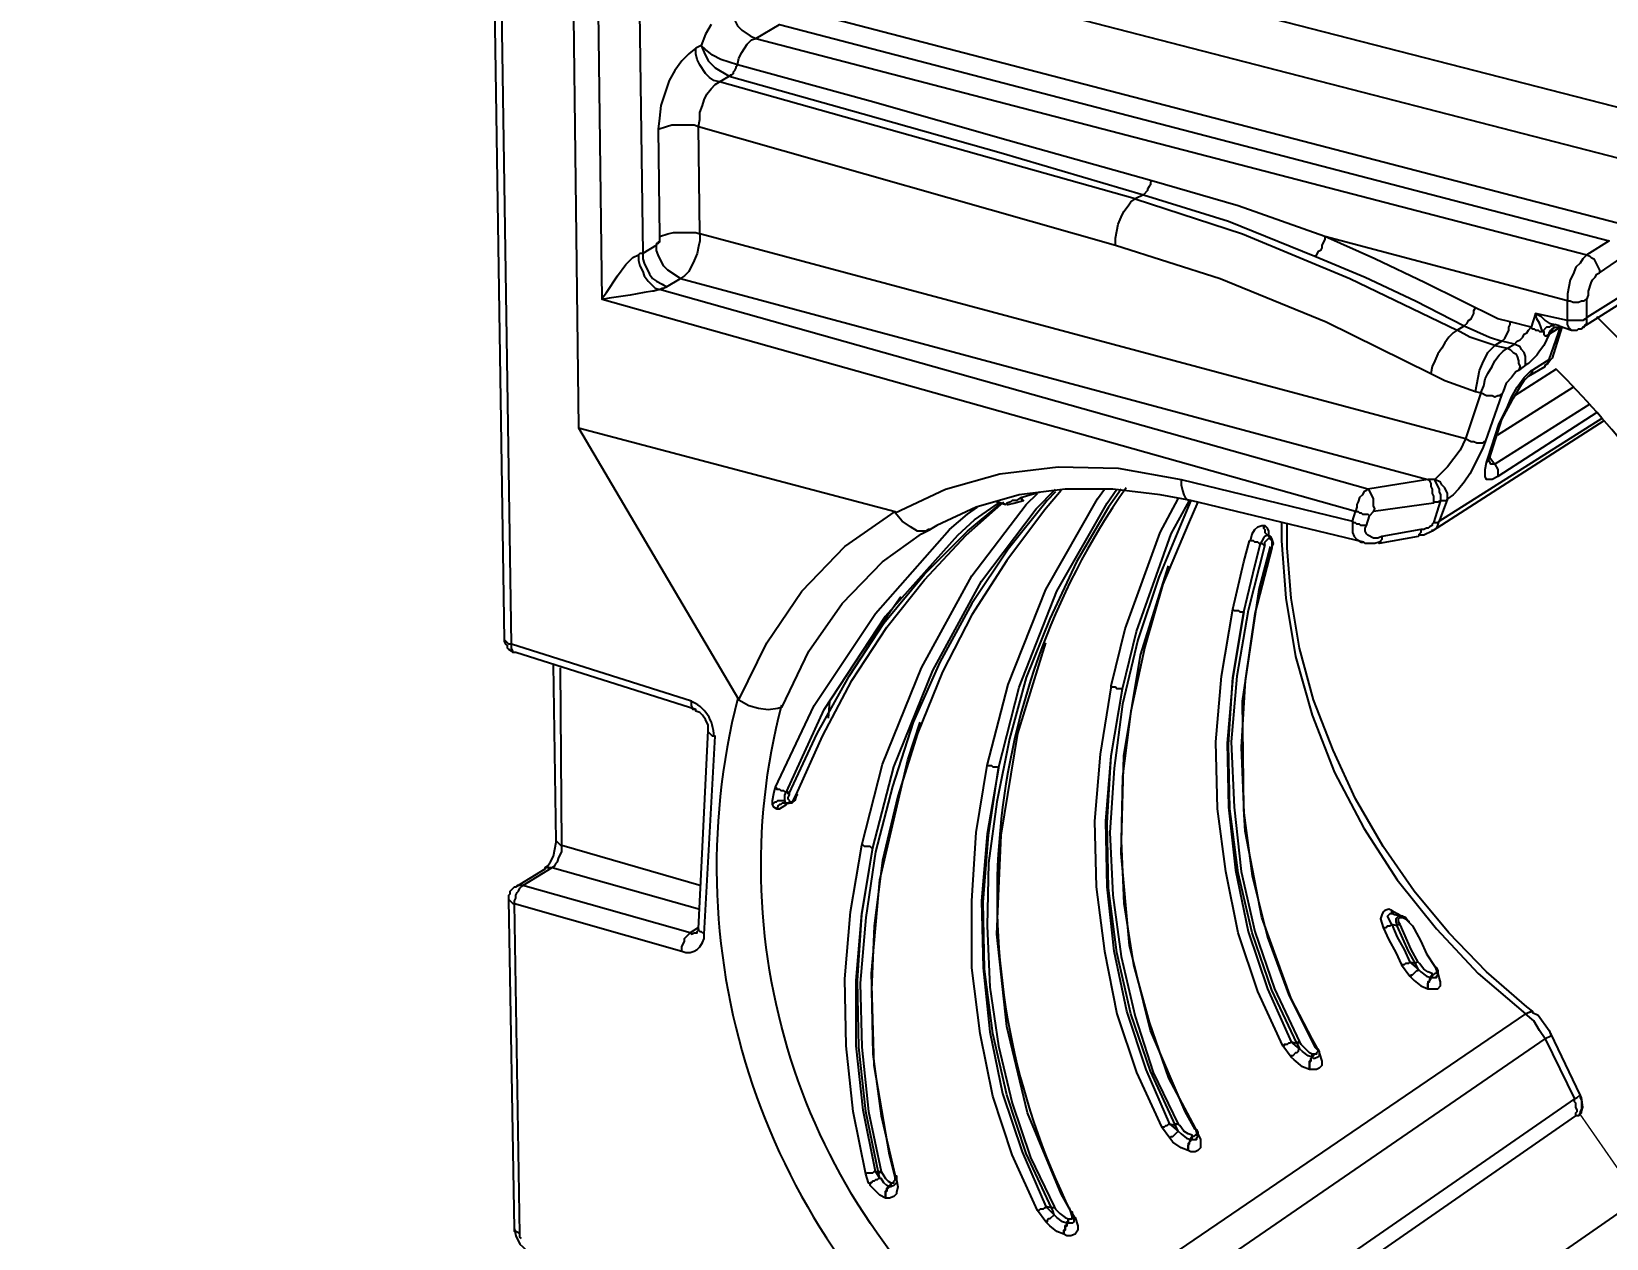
# Model space of a CAD drawing. Header units: feet. Extents: x -354 to 55127, y -297 to 4121.
# Drawn here: x 179.84 to 186.39, y 35.12 to 40.13 of the extents above; entities that cross this region are included whole.
import ezdxf
from ezdxf.enums import TextEntityAlignment as Align

# ---------------------------------------------------------------- set-up
doc = ezdxf.new("R2018")
doc.units = ezdxf.units.FT
doc.header["$MEASUREMENT"] = 0
for name, color, linetype in [('G-ANNO-TEXT', 1, 'Continuous'), ('G-TEXT', 7, 'Continuous'), ('PDF_0', 7, 'Continuous')]:
    doc.layers.add(name, color=color, linetype=linetype)
doc.styles.add('NEI-A', font='arial.ttf')
doc.styles.get("Standard").update_dxf_attribs({"font": 'arial.ttf'})

# ---------------------------------------------------------------- blocks, each defined once
blk = doc.blocks.new('DETAIL_TITLE')
at = {"style": 'NEI-A', "flags": 8}
blk.add_attdef('#', text='', height=0.2, dxfattribs=at).set_placement((0.5922, -0.5109), align=Align.MIDDLE_CENTER)
at = {"lineweight": 30, "flags": 104}
blk.add_attdef('DETAIL_TITLE', text='', height=0.2, dxfattribs=at).set_placement((0.909897, -0.525138), align=Align.BOTTOM_LEFT)
at = {"style": 'NEI-A'}
for tag, p in [('SCALE:', (0.938649, -0.73792)), ('1"_=_', (1.547399, -0.73792))]:
    blk.add_attdef(tag, text='', height=0.1, dxfattribs=at).set_placement(p, align=Align.BOTTOM_LEFT)
blk = doc.blocks.new('sub-title')
at = {"color": 153, "lineweight": 30, "flags": 106}
blk.add_attdef('SUB_TITLE', text='', height=0.1875, dxfattribs=at).set_placement((0, 0.1875), align=Align.MIDDLE_CENTER)

msp = doc.modelspace()

# ---------------------------------------------------------------- linework, layer by layer
at = {"layer": 'PDF_0', "lineweight": 25}
for points in [[(182.6154, 36.4089), (182.5807, 36.3857), (182.5864, 36.3799), (182.598, 36.3857), (182.6096, 36.3857), (182.6096, 36.3915), (182.6154, 36.3973), (182.6154, 36.4031), (182.656, 37.2264), (182.656, 37.2496), (182.6444, 37.2728), (182.6328, 37.2902), (182.6212, 37.3018), (182.6038, 37.3076), (182.6038, 37.3134), (181.8559, 37.5511), (181.8443, 37.5511), (181.8385, 37.5569), (181.8269, 37.5627), (181.8211, 37.5685), (181.8211, 37.5801), (181.8153, 37.5859), (181.8095, 37.5975), (181.8095, 37.6033), (181.7515, 41.4242)], [(182.6038, 37.3134), (182.5922, 37.3134), (182.5922, 37.3192), (182.5864, 37.3308), (182.5864, 37.3482), (181.8385, 37.5859), (181.7805, 41.4068)], [(182.3545, 41.3198), (182.3835, 39.2094), (182.3719, 39.2094), (182.3661, 39.2036), (182.3661, 39.1804), (182.3719, 39.1572), (182.3835, 39.134), (182.3893, 39.1166), (182.4067, 39.0934), (182.4357, 39.0644), (182.4531, 39.0586), (182.4299, 39.0528), (182.4241, 39.0528), (182.3893, 39.047), (182.3313, 39.0354), (182.2444, 39.0238), (182.2154, 39.018), (182.2154, 39.0238), (182.2328, 39.047), (182.2792, 39.1166), (182.3139, 39.163), (182.3429, 39.192), (182.3661, 39.2036)], [(182.8126, 40.4849), (182.8474, 40.4965), (182.8706, 40.5023), (182.8879, 40.5023), (182.9111, 40.5081), (182.9343, 40.5023), (182.9575, 40.5023), (182.9807, 40.4965), (182.9807, 40.2356), (186.4363, 39.3369), (186.5059, 39.3369), (186.5175, 39.3427), (186.5233, 39.3485)], [(182.7488, 40.2414), (182.7546, 40.224), (182.7662, 40.1776), (182.7778, 40.1544), (182.7952, 40.137), (182.83, 40.1138), (182.8532, 40.1022), (182.9517, 40.1602), (186.4015, 39.2615), (186.3088, 39.2036), (186.3203, 39.1978), (186.3261, 39.192), (186.3377, 39.1862), (186.3609, 39.1398), (186.3609, 39.1282)], [(182.6676, 40.1602), (182.6444, 40.1196), (182.627, 40.0733), (182.6038, 40.0617), (182.5749, 40.0385), (182.5459, 40.0095), (182.5169, 39.9689), (182.4937, 39.9283), (182.4589, 39.8239), (182.4531, 39.7718), (182.4473, 39.7254), (182.4531, 39.2789), (182.4531, 39.2557), (182.4473, 39.2557), (182.4473, 39.2499), (182.4415, 39.2499), (182.4415, 39.2441), (182.3835, 39.2094), (182.3835, 39.1862), (182.3893, 39.1688), (182.4125, 39.1224), (182.4241, 39.105), (182.4415, 39.0934), (182.4647, 39.0818), (182.4821, 39.0702)], [(182.4473, 39.7254), (182.4821, 39.737), (182.5053, 39.7428), (182.598, 39.7428), (182.6154, 39.737), (182.6212, 39.766), (182.6212, 39.795), (182.6328, 39.8239), (182.6386, 39.8471), (182.6502, 39.8703), (182.6676, 39.8935), (182.685, 39.9109), (182.7024, 39.9225), (182.6792, 39.9283), (182.6618, 39.9399), (182.6444, 39.9573), (182.6212, 39.9921), (182.6096, 40.0153), (182.6038, 40.0385), (182.6038, 40.0617)], [(184.4998, 39.5109), (184.494, 39.5051), (184.494, 39.4935), (184.4882, 39.4877), (184.4824, 39.4761), (184.4824, 39.4703), (184.465, 39.4529), (184.4302, 39.4355), (182.7024, 39.9225), (182.743, 39.9457), (183.2996, 39.7892), (183.8736, 39.6268), (184.465, 39.4529), (184.8187, 39.3427), (185.1781, 39.1978), (185.3869, 39.1108), (185.5956, 39.0122), (185.7985, 38.9079), (185.9029, 38.8615), (185.9551, 38.8441), (185.9261, 38.8267), (185.8217, 38.8615), (185.7695, 38.8905), (185.7985, 38.9079), (185.8101, 38.9195), (185.8159, 38.9311), (185.8275, 38.9369), (185.8391, 38.96), (185.8391, 38.9716), (185.8449, 38.9832)], [(182.743, 39.9457), (182.7488, 39.9515), (182.7546, 39.9515), (182.7604, 39.9573), (182.7604, 39.9631), (182.7662, 39.9689), (182.772, 39.9805), (182.772, 39.9863), (182.7778, 39.9921)], [(187.7003, 39.8123), (186.3088, 38.9426), (186.3088, 39.018), (186.3145, 39.0354), (186.3145, 39.0528), (186.3261, 39.0876), (186.3319, 39.0992), (186.3435, 39.1108), (186.3493, 39.1224), (186.3609, 39.1282), (186.4537, 39.192)], [(186.3493, 38.5484), (185.9377, 38.2817), (185.9145, 38.2701), (185.8913, 38.2701), (185.8855, 38.2817), (185.8855, 38.3107), (185.8913, 38.3397), (185.8971, 38.3571), (185.9435, 38.502), (185.9783, 38.5716), (185.9957, 38.6122), (186.0189, 38.6528), (186.0478, 38.6933), (186.0768, 38.7223), (186.0884, 38.7281), (186.1522, 38.7687), (186.1986, 38.9021), (186.1522, 38.8731), (186.1522, 38.8789), (186.158, 38.8905), (186.1638, 38.8963), (186.1754, 38.9021), (186.187, 38.9021), (186.1928, 38.9079), (186.245, 38.8905), (186.2682, 38.8905), (186.274, 38.8963), (186.2856, 38.8963), (186.2914, 38.9021), (187.6771, 39.7776)], [(184.349, 39.2441), (184.349, 39.2731), (184.3606, 39.3311), (184.3722, 39.3601), (184.3838, 39.3833), (184.4012, 39.4065), (184.4128, 39.4239), (184.4302, 39.4355), (184.8767, 39.2905), (185.3231, 39.105), (185.7695, 38.8905), (185.7521, 38.8789), (185.7348, 38.8615), (185.7174, 38.8383), (185.7058, 38.8151), (185.6884, 38.7919), (185.6768, 38.7629), (185.6652, 38.7397), (185.6594, 38.7107)], [(182.4531, 39.2789), (182.4879, 39.2905), (182.5111, 39.2963), (182.6038, 39.2963), (182.6212, 39.2905), (182.6212, 39.2615), (182.6154, 39.2383), (182.6096, 39.2094), (182.598, 39.1804), (182.5749, 39.134), (182.5575, 39.1166), (182.5401, 39.105), (182.4879, 39.1398), (182.4705, 39.1572), (182.4473, 39.2036), (182.4415, 39.221), (182.4415, 39.2441)], [(186.245, 38.8905), (186.2392, 38.8963), (186.2334, 38.8963), (186.2334, 38.9021), (186.2276, 38.9137), (186.2276, 38.9311), (186.0942, 38.96), (186.0768, 38.9021), (185.9899, 38.9253), (185.9377, 38.9369), (185.6362, 39.0876), (185.4275, 39.1862), (185.2187, 39.2789), (185.2187, 39.2673), (185.2071, 39.2441), (185.2071, 39.2325), (185.2013, 39.221), (185.1897, 39.2152), (185.1839, 39.2036), (185.1781, 39.1978)], [(186.2914, 38.9021), (186.2972, 38.9021), (186.303, 38.9137), (186.3088, 38.9195), (186.3088, 38.9426), (186.303, 38.9369), (186.2914, 38.9311), (186.2276, 38.9311), (186.2276, 39.0122), (186.2392, 39.0122), (186.2508, 39.0064), (186.274, 39.0064), (186.2856, 39.0122), (186.2972, 39.0122), (186.303, 39.018), (186.3088, 39.018)], [(186.0536, 38.7455), (186.0536, 38.7803), (186.0478, 38.7977), (186.0362, 38.8093), (186.0304, 38.8209), (186.0073, 38.8325), (186.0189, 38.8441), (186.0304, 38.8499), (186.042, 38.8615), (186.0478, 38.8731), (186.0594, 38.8789), (186.0652, 38.8905), (186.0768, 38.9021), (186.0826, 38.8963), (186.0884, 38.8963), (186.0942, 38.8905), (186.1058, 38.8905), (186.1116, 38.8847), (186.129, 38.8847), (186.129, 38.8731), (186.1348, 38.8673), (186.1406, 38.8673), (186.1522, 38.8731), (186.129, 38.8267), (186.1116, 38.8035), (186.1, 38.7861), (186.0652, 38.7513), (186.0536, 38.7455), (186.0246, 38.7223), (186.0131, 38.7165), (186.0073, 38.7107), (185.9957, 38.6933), (185.9725, 38.6701), (185.9609, 38.6354), (185.9551, 38.6238), (185.8855, 38.4266), (185.8739, 38.3976), (185.8217, 38.2933), (185.7985, 38.2585), (185.7753, 38.2295), (185.7521, 38.2063), (185.729, 38.1889), (185.6942, 38.0961), (186.3725, 38.5252)], [(185.8449, 38.6354), (185.8623, 38.7223), (185.8739, 38.7513), (185.8971, 38.7977), (185.9261, 38.8267), (185.9783, 38.8151), (186.0073, 38.8325), (185.9551, 38.8441), (185.9667, 38.8557), (185.9841, 38.8905), (185.9841, 38.9021), (185.9899, 38.9137), (185.9899, 38.9253)], [(186.2044, 38.9021), (186.1638, 38.7745), (186.158, 38.7687), (186.1464, 38.7513), (186.1348, 38.7455)], [(186.1522, 38.8731), (186.158, 38.8847), (186.1754, 38.9021)], [(186.1928, 38.9079), (186.1754, 38.9137)], [(185.9551, 38.6238), (185.9435, 38.618), (185.9377, 38.618), (185.9261, 38.6122), (185.9145, 38.618), (185.8913, 38.618), (185.8681, 38.6296), (185.8797, 38.6585), (185.8855, 38.6875), (185.8971, 38.7107), (185.9145, 38.7397), (185.9261, 38.7629), (185.9435, 38.7861), (185.9609, 38.8035), (185.9783, 38.8151), (185.9899, 38.8093), (186.0015, 38.7977), (186.0131, 38.7919), (186.0189, 38.7803), (186.0246, 38.7629), (186.0246, 38.7513), (186.0304, 38.7397), (186.0246, 38.7223)], [(185.9029, 38.3571), (185.8913, 38.3397), (185.9029, 38.3571), (185.9551, 38.5194), (185.9899, 38.5832), (186.0015, 38.6064), (186.0362, 38.6643), (186.0478, 38.6817), (186.0652, 38.6991), (186.1348, 38.7397), (186.1348, 38.7455), (186.1464, 38.7513), (186.1464, 38.7571), (186.1522, 38.7687), (186.158, 38.7687), (186.1638, 38.7745)], [(186.0884, 38.7281), (186.0826, 38.7223), (186.0768, 38.7107), (186.0652, 38.6991)], [(185.9377, 38.4556), (186.2508, 38.6528)], [(186.3203, 38.5832), (185.9261, 38.3339), (185.9377, 38.3107), (185.9377, 38.2817)], [(185.9783, 38.5716), (185.9899, 38.5832)], [(186.3783, 38.5136), (185.6652, 38.0556), (185.6826, 38.0672), (185.6884, 38.0788), (185.6942, 38.0961), (185.6884, 38.0903), (185.671, 38.0903)], [(185.9551, 38.5194), (185.9435, 38.502)], [(182.1168, 38.4846), (182.7836, 37.354), (182.8242, 37.3308), (182.8648, 37.3192), (182.9053, 37.3134), (182.9459, 37.3192), (182.9633, 37.325), (183.0735, 37.5569), (183.2126, 37.7541), (183.3808, 37.928), (183.5431, 38.044), (183.5779, 38.0614)], [(185.8855, 38.4266), (185.8797, 38.4266), (185.8739, 38.4208), (185.8507, 38.4208), (185.8391, 38.4266), (185.8275, 38.4266), (185.8043, 38.4382), (185.7811, 38.3918), (185.729, 38.3223), (185.6768, 38.2701), (185.6768, 38.2643), (185.6942, 38.2295), (185.6942, 38.2179), (185.7, 38.2063), (185.7, 38.1831), (185.7232, 38.1831), (185.729, 38.1889), (185.729, 38.2121), (185.7174, 38.2353), (185.7058, 38.2469), (185.7, 38.2585), (185.6768, 38.2701), (185.6478, 38.2701), (185.6536, 38.2643), (185.6594, 38.2527), (185.6594, 38.2411), (185.6652, 38.2295), (185.6652, 38.2121), (185.671, 38.2005), (185.671, 38.1715), (185.4217, 38.1367), (185.4275, 38.1483), (185.4217, 38.1599), (185.4217, 38.1889), (185.4043, 38.2237), (185.3985, 38.2295), (185.3927, 38.2237), (185.3811, 38.2179), (185.3753, 38.2063), (185.3637, 38.1947), (185.3579, 38.1773), (185.3521, 38.1657), (185.3521, 38.1541), (185.3463, 38.1367), (185.3579, 38.1367), (185.3637, 38.1309), (185.3695, 38.1309), (185.3753, 38.1251), (185.3985, 38.1251), (185.4043, 38.1193)], [(185.9029, 38.3629), (185.9261, 38.3339), (185.9087, 38.3339), (185.9029, 38.3455), (185.8971, 38.3513)], [(184.6215, 38.2701), (184.6215, 38.2469), (184.6273, 38.2237), (184.6331, 38.2063), (184.6389, 38.1947), (184.6505, 38.1831), (184.6621, 38.1831), (184.6331, 38.1135), (184.5288, 37.8642), (184.4418, 37.6033), (184.378, 37.3366), (184.3432, 37.0699), (184.3258, 36.8032), (184.3374, 36.5423), (184.3722, 36.2872), (184.4302, 36.0379), (184.5056, 35.8059), (184.6099, 35.5914), (184.5983, 35.5914), (184.5983, 35.5856), (184.494, 35.8117), (184.4128, 36.0495), (184.3548, 36.3046), (184.32, 36.5713), (184.3142, 36.8438), (184.3316, 37.1221), (184.378, 37.4004), (184.436, 37.6381), (184.581, 38.044), (184.6563, 38.1831)], [(182.9227, 36.9192), (182.9343, 36.9308), (182.9401, 36.9308), (182.9459, 36.9365), (182.9749, 36.9365), (182.9749, 36.9597), (182.9807, 36.9713), (182.9865, 36.9713), (182.9865, 36.9655), (182.9923, 36.9655), (183.1083, 37.2149), (183.2416, 37.4526), (183.3866, 37.6729), (183.5547, 37.8758), (183.7344, 38.0556), (183.8736, 38.1715)], [(182.9343, 36.9887), (182.9401, 36.9887), (182.9401, 36.9829), (182.9517, 36.9829), (182.9575, 36.9771), (182.9691, 36.9771), (182.9749, 36.9713), (182.9807, 36.9713), (183.1373, 37.3134), (183.3924, 37.7019), (183.6939, 38.0382), (183.7634, 38.1019), (183.862, 38.1715)], [(182.9923, 36.9655), (182.9923, 36.9597), (182.9865, 36.9481), (182.9865, 36.9423), (182.9981, 36.9308), (183.0039, 36.9308), (183.0097, 36.9365), (183.0213, 36.9597), (183.1315, 37.2033), (183.2532, 37.4352), (183.3982, 37.6555), (183.5547, 37.8526), (183.7287, 38.0382), (183.8852, 38.1773)], [(183.4388, 35.3595), (183.4445, 35.3305), (183.4388, 35.3073), (183.4388, 35.3015), (183.4272, 35.2899), (183.4098, 35.2841), (183.3924, 35.2841), (183.3692, 35.2957), (183.3286, 35.3363), (183.3286, 35.3421), (183.3228, 35.3479), (183.3112, 35.3827), (183.259, 35.6436), (183.23, 35.9161), (183.2242, 36.1944), (183.2474, 36.4727), (183.2938, 36.751), (183.3808, 37.0873), (183.5431, 37.4874), (183.7518, 37.87), (183.978, 38.1657), (184.0243, 38.2121)], [(184.0997, 38.2179), (184.0649, 38.1831), (183.9026, 37.9802), (183.7518, 37.7541), (183.6185, 37.5105), (183.5083, 37.2612), (183.4214, 36.9945), (183.3518, 36.722), (183.3112, 36.4495), (183.288, 36.177), (183.2938, 35.9103), (183.3228, 35.6436), (183.375, 35.3943), (183.3692, 35.3943), (183.3692, 35.3885), (183.3634, 35.3885), (183.3112, 35.6436), (183.2822, 35.9103), (183.2764, 36.1886), (183.2938, 36.4611), (183.3402, 36.7394), (183.4272, 37.0757), (183.5895, 37.4758), (183.7924, 37.8468), (184.0185, 38.1483), (184.0997, 38.2295)], [(184.1229, 38.2237), (184.0533, 38.1425), (183.8968, 37.9338), (183.7518, 37.7077), (183.6301, 37.47), (183.5257, 37.2149), (183.4445, 36.9539), (183.3808, 36.6872), (183.346, 36.4147), (183.3344, 36.148), (183.3402, 35.8813), (183.375, 35.6262), (183.433, 35.3769), (183.4388, 35.3769), (183.4388, 35.3479), (183.4272, 35.3363), (183.4156, 35.3305), (183.4098, 35.3305), (183.4098, 35.3363), (183.4098, 35.3305), (183.404, 35.3305), (183.404, 35.3247), (183.3982, 35.3189), (183.3982, 35.3131), (183.3924, 35.3073), (183.3924, 35.2841), (183.3924, 35.3131), (183.3982, 35.3189), (183.3982, 35.3247), (183.404, 35.3305), (183.4098, 35.3305), (183.3982, 35.3363), (183.3866, 35.3479), (183.375, 35.3653), (183.3634, 35.3653), (183.3576, 35.3595), (183.3518, 35.3595), (183.346, 35.3537), (183.3402, 35.3537), (183.3344, 35.3479), (183.3286, 35.3479), (183.3286, 35.3421)], [(185.4564, 38.0324), (185.4564, 38.0208), (185.4507, 38.015), (185.4507, 38.0092), (185.4449, 38.0092), (185.4275, 38.0034), (185.3869, 38.0034), (185.3811, 38.0092), (184.6621, 38.1831), (184.5346, 38.2063), (184.3374, 38.2295), (184.1403, 38.2295), (183.949, 38.2063), (183.7692, 38.1541), (183.6069, 38.0788), (183.5779, 38.0614), (183.5721, 38.0614), (183.5605, 38.0556), (183.5257, 38.0556), (183.4967, 38.073), (183.4619, 38.0961), (183.433, 38.1309)], [(184.1751, 35.2088), (184.1809, 35.203), (184.1925, 35.1682), (184.1925, 35.1508), (184.1809, 35.1334), (184.1635, 35.1276), (184.1461, 35.1276), (184.1345, 35.1334), (184.1055, 35.145), (184.0765, 35.1682), (184.0591, 35.1856), (184.0243, 35.2319), (183.92, 35.4639), (183.8388, 35.7074), (183.7866, 35.9683), (183.7518, 36.2408), (183.7518, 36.5191), (183.7692, 36.8032), (183.8156, 37.0815), (183.9026, 37.4178), (184.0591, 37.812), (184.2737, 38.1889), (184.3027, 38.2295)], [(184.3722, 38.2295), (184.32, 38.1541), (184.1867, 37.928), (184.0765, 37.6903), (183.978, 37.4468), (183.9084, 37.1917), (183.8562, 36.9308), (183.8214, 36.6756), (183.8156, 36.4147), (183.8272, 36.1596), (183.862, 35.9161), (183.92, 35.6784), (183.9954, 35.4523), (184.0939, 35.2493), (184.0939, 35.2435), (184.0823, 35.2435), (183.978, 35.4697), (183.8968, 35.7132), (183.8388, 35.9683), (183.804, 36.235), (183.7982, 36.5133), (183.8214, 36.7916), (183.862, 37.0699), (183.949, 37.4062), (184.1055, 37.8062), (184.3142, 38.1715), (184.3548, 38.2295)], [(183.9548, 38.1947), (183.9374, 38.1831), (183.92, 38.1831), (183.9142, 38.1773), (183.8968, 38.1715), (183.891, 38.1657), (183.8562, 38.1773), (183.891, 38.1657), (183.8562, 38.1773)], [(183.8968, 38.1657), (183.9026, 38.1657), (183.9258, 38.1715), (183.9664, 38.1831), (183.9606, 38.1831), (183.9606, 38.1889), (183.9548, 38.1889), (183.9548, 38.1947), (184.0359, 38.2179)], [(184.3316, 37.412), (184.3896, 37.6497), (184.5346, 38.0498), (184.6099, 38.1889)], [(184.6911, 38.1773), (184.6505, 38.0845), (184.5462, 37.8352), (184.4708, 37.5743), (184.4128, 37.3076), (184.378, 37.0351), (184.3722, 36.7684), (184.3838, 36.5075), (184.4244, 36.2524), (184.4882, 36.0147), (184.5694, 35.7828), (184.6795, 35.574), (184.6853, 35.5682), (184.6911, 35.5566), (184.6911, 35.5392), (184.6853, 35.5334), (184.6853, 35.5276), (184.6853, 35.5334)], [(185.671, 38.1715), (185.6768, 38.1773), (185.6884, 38.1773), (185.7, 38.1831), (185.671, 38.0903), (185.6652, 38.0845), (185.6652, 38.0788), (185.6536, 38.073), (185.6478, 38.0672), (185.642, 38.0672), (185.6304, 38.0614), (185.6188, 38.0614), (185.4564, 38.0324), (185.4391, 38.0266), (185.4217, 38.0266), (185.3985, 38.0382), (185.3927, 38.044), (185.3869, 38.0556), (185.3869, 38.0672), (185.3927, 38.0788), (185.4043, 38.1193), (185.4217, 38.1367)], [(182.7836, 37.354), (182.8995, 37.5917), (183.0445, 37.8062), (183.2242, 37.9918), (183.433, 38.1367)], [(183.0271, 36.9597), (183.0213, 36.9597), (183.0271, 36.9597), (183.0213, 36.9539), (183.0155, 36.9365), (183.0039, 36.925), (182.9749, 36.925), (182.9749, 36.9365), (182.9749, 36.9308), (182.9807, 36.925), (182.9923, 36.925), (182.9981, 36.9308), (182.9923, 36.9308), (182.9923, 36.925), (182.9633, 36.925), (182.9575, 36.9192), (182.9517, 36.9192), (182.9459, 36.9134), (182.9459, 36.9076), (182.9401, 36.9018), (182.9285, 36.9076), (182.9227, 36.9192), (182.9227, 36.9365), (182.9285, 36.9655), (182.9343, 36.9887), (183.0967, 37.3308), (183.3518, 37.7135), (183.6591, 38.0614), (183.7344, 38.1251), (183.775, 38.1541)], [(185.1955, 35.8929), (185.1955, 35.8871), (185.2071, 35.8523), (185.2071, 35.8349), (185.1955, 35.8233), (185.1839, 35.8175), (185.155, 35.8175), (185.126, 35.8291), (185.0912, 35.8581), (185.0796, 35.8697), (185.0448, 35.9161), (184.9404, 36.1422), (184.8593, 36.3857), (184.8071, 36.6409), (184.7723, 36.9018), (184.7665, 37.1801), (184.7897, 37.4526), (184.8361, 37.7309), (184.8824, 37.928), (184.9056, 38.015), (184.9114, 38.0208), (184.9172, 38.044), (184.9288, 38.0614), (184.9404, 38.073), (184.9578, 38.0788), (184.9694, 38.0788), (184.9636, 38.073), (184.9636, 38.0672), (184.9694, 38.0614), (184.9694, 38.0498), (184.981, 38.0382), (184.9694, 38.0324), (184.9636, 38.0266), (184.952, 38.0034), (184.9462, 38.0034), (184.9404, 38.0092), (184.9288, 38.0092), (184.923, 38.015), (184.9056, 38.015)], [(184.981, 38.044), (184.9926, 38.0324), (184.9984, 38.0208), (185.0042, 38.0034), (184.9984, 37.9918), (184.9984, 37.986), (184.9288, 37.7135), (184.8882, 37.4352), (184.8709, 37.1569), (184.8824, 36.8844), (184.9172, 36.6235), (184.981, 36.3683), (185.068, 36.1306), (185.1781, 35.9103), (185.1897, 35.8987), (185.1897, 35.8929), (185.1839, 35.8871), (185.1839, 35.8813), (185.1665, 35.8813), (185.155, 35.8871), (185.1202, 35.9219), (185.1144, 35.9335), (185.1086, 35.9335), (185.1086, 35.9277), (185.1028, 35.9277), (184.9984, 36.148), (184.9172, 36.3857), (184.8593, 36.6351), (184.8245, 36.9018), (184.8187, 37.1685), (184.8361, 37.4468), (184.8824, 37.7193), (184.9288, 37.9106), (184.952, 38.0034), (184.9578, 38.0034), (184.9636, 37.9976), (184.9694, 37.9976), (184.8998, 37.7251), (184.8535, 37.4526), (184.8303, 37.1801), (184.8419, 36.9076), (184.8709, 36.6409), (184.9288, 36.3915), (185.01, 36.1538), (185.1144, 35.9335)], [(185.039, 38.0903), (185.039, 38.015), (185.0564, 37.7773), (185.097, 37.5337), (185.1665, 37.2902), (185.2593, 37.0525), (185.3811, 36.8206), (185.5202, 36.6061), (185.6826, 36.4031), (185.8565, 36.2176), (186.0536, 36.0495), (186.0594, 36.0495), (186.0652, 36.0553), (186.0826, 36.0611), (186.0594, 36.0784), (185.8913, 36.2234), (185.7348, 36.3857), (185.5898, 36.5597), (185.4622, 36.7452), (185.3463, 36.9423), (185.2535, 37.1453), (185.1723, 37.354), (185.1144, 37.5685), (185.0796, 37.7773), (185.0622, 37.986), (185.0622, 38.0845)], [(185.3927, 38.0788), (185.3695, 38.0788), (185.3637, 38.0845), (185.3521, 38.0845), (185.3463, 38.0903), (185.3405, 38.0903), (185.3347, 38.0961), (185.3347, 38.0498), (185.3405, 38.0324), (185.3521, 38.0208), (185.3695, 38.0092), (185.3811, 38.0092)], [(185.6188, 38.0614), (185.6188, 38.0498), (185.613, 38.044), (185.613, 38.0382), (185.6072, 38.0324), (185.4449, 38.0034), (185.4449, 38.0092)], [(185.6652, 38.0614), (185.6652, 38.0556), (185.6304, 38.0382), (185.6072, 38.0382)], [(185.1781, 35.9103), (185.1839, 35.9103), (185.0796, 36.1132), (184.9578, 36.4495), (184.8882, 36.809), (184.8824, 36.9018), (184.8767, 37.3482), (184.9462, 37.812), (184.9926, 37.9918)], [(184.9694, 37.9976), (184.9694, 38.0092), (184.9868, 38.0266), (184.9926, 38.0208), (184.9984, 38.0208), (184.9984, 37.986)], [(184.6795, 35.5682), (184.6389, 35.6436), (184.494, 35.9799), (184.407, 36.3336), (184.3722, 36.7162), (184.3838, 37.1221), (184.4534, 37.5395), (184.5694, 37.9106)], [(183.2822, 37.5337), (183.375, 37.6671), (183.4561, 37.7831)], [(184.8361, 37.7309), (184.8419, 37.7251), (184.8593, 37.7251), (184.8651, 37.7193), (184.8824, 37.7193), (184.8361, 37.4468), (184.8129, 37.1743), (184.8187, 36.9076), (184.8477, 36.6467), (184.8998, 36.3915), (184.981, 36.1538), (185.0796, 35.9335), (185.0738, 35.9277), (185.068, 35.9277), (185.0622, 35.9219), (185.0506, 35.9219), (185.0506, 35.9161), (185.0448, 35.9161)], [(181.8559, 37.5511), (181.8443, 37.5511), (181.8443, 37.5569), (181.8385, 37.5685), (181.8385, 37.5859), (181.8269, 37.5859), (181.8095, 37.6033)], [(184.1693, 35.2203), (184.1229, 35.3015), (183.9838, 35.6378), (183.8968, 35.9973), (183.8562, 36.3799), (183.8736, 36.7916), (183.9432, 37.2149), (184.0591, 37.5917)], [(181.8501, 35.1566), (181.8269, 36.5249), (181.8269, 36.5423), (181.8327, 36.5481), (181.8327, 36.5597), (181.8501, 36.5771), (181.8559, 36.5771), (181.9777, 36.6524), (181.9777, 36.6582), (181.9893, 36.664), (182.0009, 36.6814), (182.0124, 36.7046), (182.024, 36.7626), (182.024, 36.7684), (182.0124, 37.499)], [(182.024, 36.7684), (182.0414, 36.751), (182.0472, 36.751), (182.0414, 37.4874)], [(184.6911, 35.5508), (184.7027, 35.5276), (184.7027, 35.4929), (184.6911, 35.4813), (184.6795, 35.4755), (184.6621, 35.4755), (184.6505, 35.4813), (184.6215, 35.4929), (184.5868, 35.516), (184.5752, 35.5334), (184.5404, 35.5798), (184.552, 35.5798), (184.5578, 35.5856), (184.5636, 35.5856), (184.5694, 35.5914), (184.5752, 35.5914), (184.4766, 35.8175), (184.3954, 36.0611), (184.3432, 36.3104), (184.3142, 36.5771), (184.3084, 36.8496), (184.3316, 37.1221), (184.378, 37.4004), (184.3548, 37.4004), (184.349, 37.4062), (184.3316, 37.4062), (184.3316, 37.412), (184.2853, 37.1279), (184.2621, 36.8496), (184.2679, 36.5771), (184.3027, 36.3104), (184.3548, 36.0495), (184.436, 35.8059), (184.5404, 35.5798)], [(183.1604, 37.3482), (183.1547, 37.2786)], [(183.433, 35.3711), (183.4098, 35.4639), (183.346, 35.8349), (183.3344, 36.2176), (183.3692, 36.6061), (183.4851, 37.1047), (183.5373, 37.2612)], [(181.8791, 35.116), (181.8733, 35.1218), (181.8733, 35.1334), (181.8501, 36.5075), (182.5459, 36.3104), (182.5633, 36.3046), (182.5807, 36.3046), (182.598, 36.3104), (182.6096, 36.3162), (182.6212, 36.3278), (182.6328, 36.3452), (182.6386, 36.3625), (182.6386, 36.3799), (182.685, 37.2033), (182.6734, 37.2033), (182.656, 37.2207), (182.656, 37.2264)], [(183.8156, 37.0815), (183.833, 37.0815), (183.8388, 37.0757), (183.8562, 37.0757), (183.862, 37.0699), (183.8156, 36.7974), (183.7924, 36.5191), (183.7982, 36.2408), (183.8272, 35.9741), (183.8794, 35.719), (183.9606, 35.4755), (184.0591, 35.2493), (184.0591, 35.2435), (184.0533, 35.2435), (184.0475, 35.2377), (184.0359, 35.2377), (184.0301, 35.2319), (184.0243, 35.2319)], [(182.5459, 36.3104), (182.5459, 36.3278), (182.5575, 36.351), (182.5575, 36.3625), (182.5807, 36.3857), (181.8849, 36.5829), (182.0067, 36.6582), (182.0182, 36.664), (182.024, 36.6756), (182.0298, 36.6814), (182.0356, 36.6988), (182.0472, 36.722), (182.0472, 36.751), (182.627, 36.5829)], [(183.3112, 35.3827), (183.317, 35.3885), (183.3402, 35.3885), (183.346, 35.3943), (183.3518, 35.3943), (183.2996, 35.6494), (183.2706, 35.9161), (183.2706, 36.1886), (183.2938, 36.4669), (183.3402, 36.7394), (183.3344, 36.7394), (183.3286, 36.7452), (183.3054, 36.7452), (183.2996, 36.751), (183.2938, 36.751)], [(181.9777, 36.6582), (182.0067, 36.6582), (182.6212, 36.4843)], [(181.8269, 36.5249), (181.8443, 36.5075), (181.8501, 36.5075), (181.8501, 36.5191), (181.8559, 36.5307), (181.8559, 36.5423), (181.8617, 36.5539), (181.8675, 36.5597), (181.8733, 36.5713), (181.8849, 36.5829), (181.8617, 36.5829), (181.8559, 36.5771)], [(185.5724, 36.4321), (185.5666, 36.4321), (185.555, 36.4495), (185.5376, 36.4553), (185.5086, 36.4611), (185.497, 36.4669), (185.5028, 36.4669), (185.5086, 36.4611), (185.497, 36.4727), (185.497, 36.4785), (185.5202, 36.4669), (185.5376, 36.4553), (185.526, 36.4553), (185.5144, 36.4437), (185.5144, 36.4321), (185.5202, 36.4147), (185.497, 36.4205), (185.4796, 36.4553), (185.4912, 36.4669), (185.497, 36.4669), (185.497, 36.4785), (185.4854, 36.4843), (185.468, 36.4785), (185.4622, 36.4727), (185.4564, 36.4611), (185.4507, 36.4437), (185.4622, 36.4089), (185.4854, 36.3568), (185.5144, 36.3046), (185.5376, 36.2524), (185.5724, 36.206), (185.5898, 36.1886), (185.6188, 36.1654), (185.6478, 36.1538), (185.6884, 36.1538), (185.7, 36.1654), (185.7, 36.1828), (185.6942, 36.2002), (185.6884, 36.2234)], [(182.6154, 36.4031), (182.6154, 36.3973), (182.6212, 36.3915), (182.627, 36.3915), (182.6386, 36.3799)], [(185.4622, 36.4089), (185.4738, 36.4089), (185.4796, 36.4147), (185.4912, 36.4147), (185.497, 36.4205), (185.5202, 36.3683), (185.5492, 36.3162), (185.5724, 36.264), (185.5666, 36.2582), (185.555, 36.2582), (185.5492, 36.2524), (185.5376, 36.2524)], [(185.6072, 36.264), (185.6014, 36.264), (185.5956, 36.2582), (185.5666, 36.3104), (185.5202, 36.4147), (185.5202, 36.4205), (185.5318, 36.4205)], [(185.6768, 36.2466), (185.6826, 36.2292), (185.6826, 36.2176), (185.6768, 36.2176), (185.671, 36.2118), (185.6652, 36.2176), (185.6478, 36.2234), (185.6304, 36.235), (185.613, 36.2582), (185.6072, 36.264), (185.5782, 36.3162), (185.5318, 36.4205), (185.526, 36.4321), (185.526, 36.4437), (185.5318, 36.4495), (185.5434, 36.4495), (185.555, 36.4437), (185.584, 36.4147), (185.5898, 36.4031), (185.6188, 36.351), (185.642, 36.2988), (185.6768, 36.2466), (185.6826, 36.2408), (185.6884, 36.2292), (185.6884, 36.2118), (185.6826, 36.206), (185.6826, 36.2002), (185.6826, 36.206)], [(185.5724, 36.206), (185.5782, 36.206), (185.5782, 36.2118), (185.584, 36.2118), (185.6014, 36.2292), (185.6072, 36.2292), (185.6072, 36.235), (185.6188, 36.2234), (185.642, 36.206), (185.6594, 36.2002), (185.6536, 36.1944), (185.6536, 36.1886), (185.6478, 36.1828), (185.6478, 36.1538), (185.6478, 36.177), (185.6536, 36.1828), (185.6536, 36.1886), (185.6594, 36.1944), (185.6594, 36.2002), (185.6594, 36.206), (185.6652, 36.206), (185.6652, 36.2176), (185.6652, 36.206), (185.6594, 36.206), (185.6594, 36.2002), (185.6826, 36.2002)], [(186.274, 35.6262), (186.2856, 35.6378), (186.2856, 35.6436), (186.2914, 35.661), (186.2856, 35.7016), (186.2798, 35.7132), (186.158, 35.9683), (186.158, 35.9567), (186.1348, 35.9451), (186.1116, 35.9799), (186.0884, 36.0205), (186.0536, 36.0495), (183.891, 34.5768)], [(186.0536, 36.0495), (186.0768, 36.0611), (186.0826, 36.0611), (186.0826, 36.0553), (186.1058, 36.0437), (186.1522, 35.9799), (186.158, 35.9625)], [(183.9838, 34.4666), (186.1348, 35.9451), (186.2566, 35.6958), (184.1055, 34.2057)], [(185.1723, 35.8813), (185.1723, 35.8755), (185.1608, 35.8639), (185.1608, 35.8523), (185.155, 35.8465), (185.155, 35.8175), (185.155, 35.8523), (185.1608, 35.8581), (185.1608, 35.8639), (185.1665, 35.8697), (185.1492, 35.8755), (185.126, 35.8929), (185.1144, 35.9045), (185.0796, 35.9335), (185.1028, 35.9277), (185.1144, 35.9045), (185.1086, 35.8987), (185.1086, 35.8929), (185.1028, 35.8871), (185.097, 35.8871), (185.0854, 35.8755), (185.0796, 35.8755), (185.0796, 35.8697)], [(185.1723, 35.9335), (185.1839, 35.9103), (185.1897, 35.9045), (185.1955, 35.8929), (185.1955, 35.8755), (185.1897, 35.8697), (185.1781, 35.8639), (185.1723, 35.8639), (185.1665, 35.8697), (185.1665, 35.8813)], [(184.1171, 34.1361), (186.2624, 35.6262)], [(184.5752, 35.5334), (184.581, 35.5392), (184.5868, 35.5392), (184.6099, 35.5624), (184.5983, 35.5856), (184.5752, 35.5914), (184.6099, 35.5624), (184.6215, 35.5508), (184.6447, 35.5334), (184.6621, 35.5276), (184.6563, 35.5218), (184.6563, 35.516), (184.6505, 35.5102), (184.6505, 35.4813), (184.6505, 35.5044), (184.6563, 35.5102), (184.6563, 35.516), (184.6621, 35.5218), (184.6621, 35.5334), (184.6679, 35.5334), (184.6679, 35.545), (184.6679, 35.5392), (184.6621, 35.5334), (184.6621, 35.5276), (184.6853, 35.5276)], [(184.6795, 35.574), (184.6853, 35.5566), (184.6853, 35.545), (184.6795, 35.545), (184.6737, 35.5392), (184.6679, 35.545), (184.6505, 35.5508), (184.6331, 35.5624), (184.6157, 35.5856), (184.6099, 35.5914)], [(186.9639, 35.5856), (184.8767, 34.1361)], [(183.375, 35.3943), (183.3866, 35.3769), (183.3924, 35.3653), (183.404, 35.3537), (183.4156, 35.3479), (183.4272, 35.3479), (183.4272, 35.3537), (183.433, 35.3595), (183.433, 35.3769), (183.4272, 35.3943)], [(184.0939, 35.2493), (184.0997, 35.2377), (184.1171, 35.2203), (184.1403, 35.203), (184.1519, 35.1972), (184.1693, 35.1972), (184.1693, 35.2088), (184.1635, 35.2261), (184.1577, 35.2435)], [(181.8733, 35.1334), (181.8675, 35.1392), (181.8559, 35.145), (181.8501, 35.145), (181.8501, 35.1566), (181.8559, 35.1276), (181.8733, 35.0928), (181.8849, 35.0812), (183.1778, 33.852), (183.1778, 33.8578), (183.1836, 33.8636), (183.1894, 33.8752)]]:
    msp.add_lwpolyline(points, dxfattribs=at)
for points in [[(184.6215, 38.2701), (185.3347, 38.0961), (185.3463, 38.1367), (182.2154, 39.018), (182.1864, 41.3024), (182.082, 41.3314), (182.1168, 38.4846), (183.433, 38.1367), (183.433, 38.1309), (183.6417, 38.2295), (183.8678, 38.2933), (184.1113, 38.3223), (184.3606, 38.3165)], [(182.9807, 40.4965), (182.9807, 40.5255), (182.9923, 40.5835), (183.0039, 40.6067), (183.0155, 40.6357), (183.0503, 40.6704), (183.0677, 40.682), (186.5233, 39.795), (186.4943, 39.766), (186.4827, 39.7428), (186.4653, 39.7196), (186.4595, 39.6906), (186.4479, 39.6616), (186.4421, 39.6326), (186.4421, 39.6036)], [(182.7778, 39.9921), (182.7082, 40.0153), (182.6734, 40.0327), (182.6444, 40.0559), (182.627, 40.0733), (182.6386, 40.0443), (182.656, 40.0095), (182.685, 39.9805), (182.743, 39.9457), (182.7488, 39.9515), (182.7546, 39.9515), (182.7604, 39.9573), (182.7604, 39.9631), (182.7662, 39.9689), (182.772, 39.9805), (182.772, 39.9863)], [(185.2187, 39.2789), (184.8593, 39.4065), (184.4998, 39.5109), (183.9026, 39.679), (183.3286, 39.8413), (182.7778, 39.9921), (182.7836, 40.0211), (182.7952, 40.0443), (182.8184, 40.0791), (182.8358, 40.0964), (182.8532, 40.1022), (186.3088, 39.2036), (186.2914, 39.1862), (186.2798, 39.1688), (186.2624, 39.1514), (186.2508, 39.1224), (186.2392, 39.0992), (186.2276, 39.0412), (186.2276, 39.0122)], [(185.8043, 38.4382), (182.6212, 39.2905), (182.6154, 39.737), (184.349, 39.2441), (184.7839, 39.105), (185.2245, 38.9253), (185.6594, 38.7107), (185.7174, 38.6817), (185.8449, 38.6354), (185.8681, 38.6296)], [(185.3985, 38.2295), (182.4531, 39.0586), (182.4647, 39.0644), (182.4705, 39.0644), (182.4821, 39.0702), (182.5401, 39.105), (185.6478, 38.2701)], [(186.0942, 38.96), (186.1174, 38.9484), (186.1348, 38.9311), (186.1522, 38.9195), (186.1754, 38.9137), (186.1696, 38.9079), (186.158, 38.9079), (186.1522, 38.9021), (186.1406, 38.9021), (186.1232, 38.8847), (186.1116, 38.9195), (186.1, 38.9369)], [(184.9868, 38.0382), (184.9868, 38.0556), (184.981, 38.0672), (184.9694, 38.0788), (184.9694, 38.073), (184.9636, 38.0672), (184.9694, 38.0614), (184.9694, 38.0498), (184.981, 38.0382), (184.9868, 38.0382), (184.9868, 38.0324), (184.9926, 38.0324), (184.9926, 38.0208), (184.9926, 38.0324), (184.9868, 38.0324)], [(184.9868, 38.0382), (184.981, 38.0382)], [(182.9517, 36.9018), (182.9633, 36.9076), (182.9807, 36.9192), (182.9749, 36.925), (182.9633, 36.925), (182.9575, 36.9192), (182.9517, 36.9192), (182.9459, 36.9134), (182.9459, 36.9076), (182.9401, 36.9018)], [(182.9749, 36.925), (182.9807, 36.925)], [(185.5434, 36.4495), (185.5434, 36.4553), (185.5376, 36.4553), (185.5434, 36.4553)], [(185.6072, 36.235), (185.5956, 36.2582), (185.5724, 36.264)], [(186.2798, 35.6436), (186.2798, 35.6378), (186.274, 35.6262), (186.2624, 35.6262), (186.2624, 35.6378), (186.2682, 35.6436), (186.2682, 35.6494), (186.2624, 35.661), (186.2624, 35.6784), (186.2566, 35.6842), (186.2566, 35.6958), (186.2682, 35.7016), (186.2798, 35.7132), (186.2798, 35.7016), (186.2856, 35.69), (186.2856, 35.6552)], [(183.3692, 35.3653), (183.3634, 35.3885), (183.3518, 35.3943)], [(183.4098, 35.3363), (183.4156, 35.3421), (183.4156, 35.3479), (183.4156, 35.3363)]]:
    msp.add_lwpolyline(points, close=True, dxfattribs=at)
for points in [[(186.7974, 37.9553, 0.053645), (186.1812, 38.7281), (186.0073, 38.618)], [(184.393, 38.2356, 0.2747), (184.1635, 35.2261), (184.1693, 35.2261), (184.1693, 35.2203), (184.1751, 35.2088), (184.1751, 35.1856), (184.1693, 35.1798), (184.1519, 35.1798), (184.1461, 35.1798), (184.1461, 35.1856), (184.1519, 35.1856), (184.1519, 35.1972), (184.1519, 35.1798), (184.1461, 35.174), (184.1461, 35.1682), (184.1403, 35.1624), (184.1403, 35.1508), (184.1345, 35.145), (184.1345, 35.1334), (184.1345, 35.1508), (184.1403, 35.1566), (184.1403, 35.1682), (184.1461, 35.174), (184.1461, 35.1798), (184.1287, 35.1856), (184.1055, 35.203), (184.0939, 35.2145), (184.0881, 35.2319), (184.0823, 35.2435), (184.0591, 35.2493), (184.0939, 35.2145), (184.0765, 35.1972), (184.0707, 35.1972), (184.0649, 35.1914), (184.0649, 35.1856), (184.0591, 35.1856)], [(183.8968, 34.5768), (183.891, 34.5768, -0.29872), (182.9615, 37.3329)]]:
    msp.add_lwpolyline(points, format="xyb", dxfattribs=at)
at = {"layer": 'PDF_0', "lineweight": 0}
msp.add_lwpolyline([(186.5233, 35.2841), (186.2798, 35.632)], dxfattribs=at)
at = {"layer": 'PDF_0', "lineweight": 25}
msp.add_circle((183.5112, 41.0908), 9.1637, dxfattribs=at)
for centre, radius, start, end in [((183.7721, 36.3133), 3.6846, 28.09202, 45.60426), ((182.5256, 37.2062), 0.1536, 358.74757, 68.87879), ((185.5231, 36.6611), 2.8323, 165.69032, 231.71264)]:
    msp.add_arc(centre, radius, start, end, dxfattribs=at)

# ---------------------------------------------------------------- block references
at = {"layer": 'G-ANNO-TEXT'}
ref = msp.add_blockref('DETAIL_TITLE', (61.1371, 1018.0946), dxfattribs=dict(at, xscale=128.9267043143703, yscale=128.9267043143703, zscale=128.9267043143703))
lines = msp.add_mtext('{\\LDC BLOCK TYPE-2 (3) STRINGS (52) MODULES [580W-NORTH MOTOR GAP] }', dxfattribs={"layer": '0', "insert": (178.4471, 989.0683), "char_height": 988.137813, "attachment_point": 1})
ref.add_attrib('DETAIL_TITLE', '', (178.4471, 989.0683)).embed_mtext(lines)
at = {"layer": 'G-TEXT'}
ref = msp.add_blockref('sub-title', (-251.2189, 104.6376), dxfattribs=dict(at, xscale=5.485316049832718, yscale=5.485316049832718, zscale=5.485316049832718))
lines = msp.add_mtext('{\\LTYPICAL 54-MODULE SHORT TRACKER  WIRING DETAIL}', dxfattribs={"layer": 'G-ANNO-TEXT', "insert": (-221.2581, 117.1338), "char_height": 92.112391, "attachment_point": 1})
ref.add_attrib('SUB_TITLE', '', (-221.2581, 117.1338), dxfattribs={"flags": 104}).embed_mtext(lines)
ref = msp.add_blockref('sub-title', (115.6277, 52.293), dxfattribs=dict(at, xscale=5.485316049832718, yscale=5.485316049832718, zscale=5.485316049832718))
lines = msp.add_mtext('{\\LTYPICAL 3x90-MODULE TRACKER WIRING DETAIL}', dxfattribs={"layer": 'G-ANNO-TEXT', "insert": (129.6663, 67.5178), "char_height": 92.112391, "attachment_point": 1})
ref.add_attrib('SUB_TITLE', '', (129.6663, 67.5178), dxfattribs={"flags": 104}).embed_mtext(lines)

doc.saveas('drawing.dxf')
